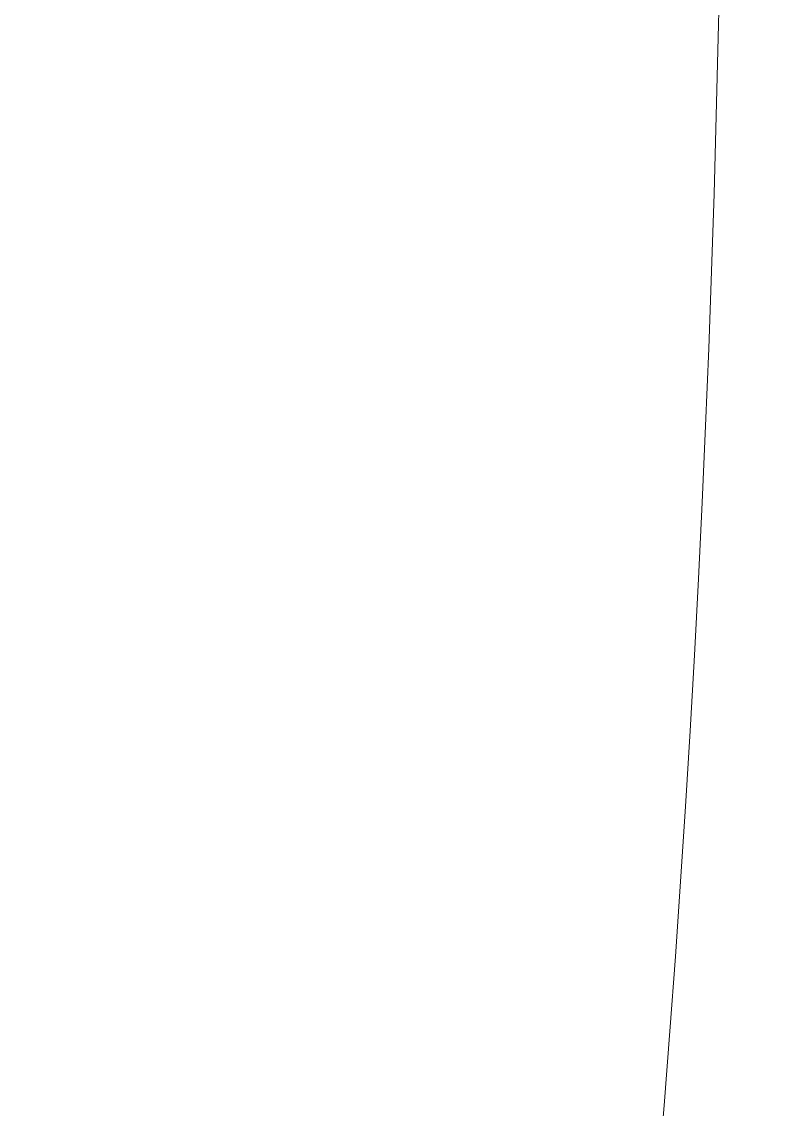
# Model space of a CAD drawing. Extents: x -728 to 2523, y -2539 to -44.
# Drawn here: x 160.83 to 164.53, y -1455.56 to -1450.14 of the extents above; entities that cross this region are included whole.
import ezdxf

# ---------------------------------------------------------------- set-up
doc = ezdxf.new("R2010")
doc.units = 0
doc.header["$MEASUREMENT"] = 0
doc.layers.add('Layer 1', color=7, linetype='Continuous', lineweight=0)

# ---------------------------------------------------------------- blocks, each defined once
blk = doc.blocks.new('Block_1')
at = {"layer": 'Layer 1'}
blk.add_open_spline([(409.045, -1093.4401), (401.1151, -1084.9401), (390.635, -1080.63), (377.895, -1080.63), (365.3251, -1080.63), (355.025, -1084.9901), (347.275, -1093.6), (339.5851, -1102.15), (335.6849, -1115.0201), (335.6849, -1131.87), (335.6849, -1131.87), (335.6849, -1244.7701), (335.6849, -1244.7701), (335.6849, -1244.7701), (164.3251, -1244.7701), (164.3251, -1244.7701), (164.3251, -1244.7701), (164.3251, -1131.87), (164.3251, -1131.87), (164.3251, -1114.8301), (160.3151, -1101.9), (152.425, -1093.4401), (144.495, -1084.9401), (134.025, -1080.63), (121.285, -1080.63), (108.3351, -1080.63), (97.9349, -1085.0001), (90.375, -1093.62), (82.875, -1102.16), (79.0651, -1115.03), (79.0651, -1131.87), (79.0651, -1131.87), (79.0651, -1447.85), (79.0651, -1447.85), (79.0651, -1464.6901), (82.915, -1477.61), (90.505, -1486.2401), (98.165, -1494.9501), (108.515, -1499.37), (121.285, -1499.37), (133.8451, -1499.37), (144.275, -1495.0101), (152.295, -1486.42), (160.275, -1477.87), (164.3251, -1464.89), (164.3251, -1447.85), (164.3251, -1447.85), (164.3251, -1314.9801), (164.3251, -1314.9801), (164.3251, -1314.9801), (335.6849, -1314.9801), (335.6849, -1314.9801), (335.6849, -1314.9801), (335.6849, -1447.85), (335.6849, -1447.85), (335.6849, -1464.6901), (339.535, -1477.61), (347.125, -1486.2401), (354.775, -1494.9501), (365.135, -1499.37), (377.895, -1499.37), (390.455, -1499.37), (400.885, -1495.0101), (408.905, -1486.42), (416.885, -1477.87), (420.9349, -1464.89), (420.9349, -1447.85), (420.9349, -1447.85), (420.9349, -1131.87), (420.9349, -1131.87), (420.9349, -1114.8301), (416.9349, -1101.9), (409.045, -1093.4401)], degree=3, knots=[0, 0, 0, 0, 1, 1, 1, 2, 2, 2, 3, 3, 3, 4, 4, 4, 5, 5, 5, 6, 6, 6, 7, 7, 7, 8, 8, 8, 9, 9, 9, 10, 10, 10, 11, 11, 11, 12, 12, 12, 13, 13, 13, 14, 14, 14, 15, 15, 15, 16, 16, 16, 17, 17, 17, 18, 18, 18, 19, 19, 19, 20, 20, 20, 21, 21, 21, 22, 22, 22, 23, 23, 23, 24, 24, 24, 24], dxfattribs=at)

msp = doc.modelspace()

# ---------------------------------------------------------------- block references
at = {"layer": 'Layer 1'}
msp.add_blockref('Block_1', (0, 0), dxfattribs=at)

doc.saveas('drawing.dxf')
